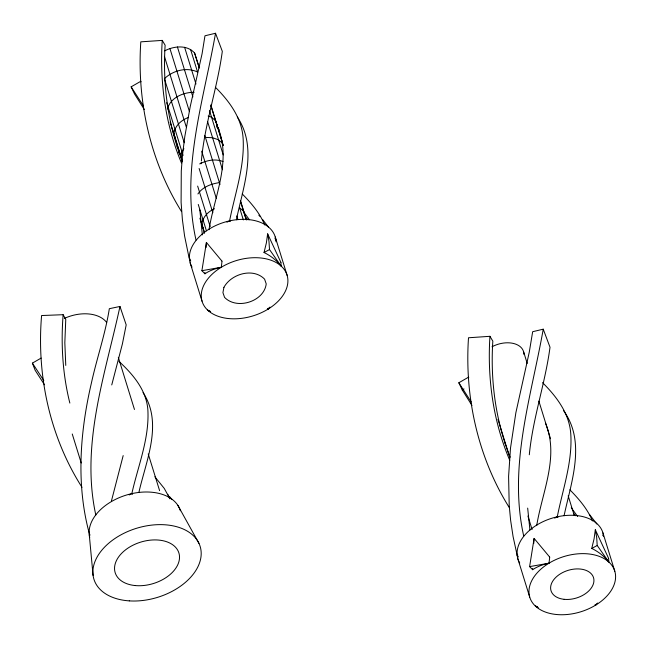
<?xml version="1.0" encoding="UTF-8"?>
<svg xmlns="http://www.w3.org/2000/svg" width="648" height="648" viewBox="0 0 648 648"><rect width="100%" height="100%" fill="white"/><g stroke="black" fill="none" stroke-linecap="round" stroke-linejoin="round"><path stroke-width="0.97" d="M222.013 261.168L221.316 267.26A51.346 25.377 7.2 0 0 204.938 273.788L204.971 272.549M549.723 557.11L549.01 563.185A51.346 25.377 7.2 0 0 532.64 569.714L532.664 568.474M181.578 211.637C150.125 161.279 136.793 100.837 140.802 41.845L162.243 40.395C159.578 81.988 165.289 124.384 181.448 162.948M509.271 507.562C477.819 457.205 464.495 396.762 468.504 337.77L489.937 336.312C487.239 378.416 493.136 421.354 509.741 460.291M206.04 247.577L206.412 242.474L221.932 261.079M533.733 543.502L534.114 538.399L549.625 557.005M81.996 487.304C49.71 436.622 36.507 375.151 41.594 315.536L63.14 314.701C60.791 344.266 62.629 374.261 69.846 403.072M280.884 262.375L267.632 233.855L266.369 242.927L264.036 252.509A51.346 44.793 -0.7 0 1 281.119 266.077M595.326 529.78L594.07 538.853L591.737 548.435L597.205 545.486L596.678 537.354L595.326 529.78L608.577 558.301M201.066 163.774L201.212 162.364M201.366 160.947C204.679 123.744 217.364 88.241 222.313 51.33L215.533 33.259L204.971 35.786L202.071 53.784L190.253 106.458L184.834 136.355L182.558 154.524L181.278 170.942L181.1 202.346L182.388 219.534L184.567 235.888L189.095 257.912L190.739 261.055M215.533 33.259C203.48 101.428 180.411 170.27 196.012 240.06M518.432 556.98L517.177 555.401L513.078 536.552L510.632 520.385L509.223 505.626L508.591 476.426L510.494 448.141L515.865 412.752L529.278 352.115L532.664 331.711L543.235 329.184C531.158 397.337 508.121 466.204 523.706 535.985M529.303 454.766C532.786 418.3 545.203 383.47 550.014 347.255L543.235 329.184M204.954 273.796L201.901 270.702L206.412 242.474M532.648 569.714L529.602 566.627L534.114 538.399M89.861 535.434C75.938 486.089 79.777 432.977 91.319 383.405C96.771 358.376 105.349 334.044 109.326 308.699L119.969 306.464C105.178 374.852 80.417 444.236 95.807 515.038M167.427 109.091C170.1 97.848 183.4 92.138 194.108 92.308M216.894 127.373L217.226 125.615L215.598 120.868L211.564 117.223L208.154 116.016M209.004 229.716C214.423 195.745 232.632 158.841 216.788 125.121M536.698 525.641C542.093 492.229 559.467 456.54 545.462 423.079M226.954 222.183L229.578 220.879C234.981 193.452 244.92 166.188 243.081 137.878C241.688 117.823 229.157 100.975 215.387 87.269M554.648 518.108L557.272 516.804C562.707 489.378 572.597 462.113 570.775 433.804C569.373 413.465 556.519 396.487 542.53 382.644M236.39 219.794C243.194 186.713 258.139 148.181 237.33 116.972M564.084 515.719C571.22 481.918 586.31 442.017 563.59 410.711M123.177 455.593L111.497 500.734M129.187 494.934L131.836 493.63C137.983 466.009 149.429 438.753 147.874 410.014C146.505 390.185 132.953 374.301 118.965 361.398M111.748 384.928L122.399 343.918L126.19 324.883L119.969 306.464M138.858 492.545C146.043 460.566 163.32 423.274 143.03 392.567M183.911 148.732L181.918 151.681L180.93 156.954L182.558 161.7L172.643 129.665M197.907 193.954C202.622 186.924 211.329 183.749 219.421 182.631M269.957 307.103L267.835 309.266L267.389 308.861M597.659 603.029L595.536 605.192L595.083 604.787M44.518 384.815L35.138 370.259L32.4 363.123L41.14 358.077M144.302 109.488L134.557 94.033L131.139 86.832L140.778 81.3L141.078 81.802M471.299 404.376L462.251 389.958L458.841 382.757L468.472 377.225L468.771 377.727M462.251 389.958L464.009 388.954M189.483 259.475L190.083 259.143M89.238 534.64L89.845 534.308M517.177 555.401L517.784 555.069M264.036 252.509L269.511 249.561L268.985 241.429L267.632 233.855M164.689 50.852C173.802 46 187.159 44.534 194.603 53.039L199.139 67.206M188.293 117.499C181.165 120.228 174.247 126.23 173.931 134.339L175.559 139.085M199.689 163.912C206.704 160.25 215.468 158.533 223.001 161.546M214.553 208.737C208.097 211.548 202.208 217.404 201.933 224.791L203.553 229.538M201.901 270.702L221.316 267.26M529.602 566.627L549.01 563.185M205.416 137.408L212.593 137.724L218.562 139.838L222.596 143.483L223.252 145.379M210.616 311.826L208.016 310.465L207.498 309.371M535.361 605.661L538.31 607.751M569.9 489.839C578.891 498.968 587.493 508.939 592.434 520.903M242.206 193.914C251.197 203.043 259.791 213.014 264.74 224.978M573.723 513.597L575.764 515.743M504.654 442.689L505.618 443.702M246.029 217.671L248.071 219.826M176.961 146.764L178.403 148.279M557.272 516.804L557.936 517.509M229.578 220.879L230.234 221.584M131.836 493.63L132.5 494.335M178.322 152.312L179.877 153.989M154.856 476.798L164.244 488.398L169.946 498.839M258.836 215.185L259.808 216.27M167.589 494.303L168.496 495.331M589.388 514.358L596.824 524.005M169.387 496.36L171.923 499.446M262.602 219.51L268.385 227.011M571.261 507.765L577.652 516.496M243.567 211.839L249.431 219.769M602.988 535.467L603.612 536.252L602.988 534.835M597.205 545.486L608.828 561.986L608.642 558.446M269.511 249.561L281.135 266.061L280.957 262.545M43.805 380.538L32.4 363.123M471.218 402.011L458.841 382.757M143.524 106.094L131.139 86.832M471.647 404.895L471.995 405.413M217.202 126.668L219.121 129.73M489.937 336.312L492.828 341.14C490.309 380.465 495.526 420.495 510.122 457.213M162.243 40.395L165.127 45.214C162.616 84.54 167.824 124.57 182.428 161.287M63.14 314.701L65.764 319.432L64.832 342.719L65.764 365.423M177.852 505.335L198.968 543.372M274.963 238.205L275.918 240.327M245.219 216.068L243.599 211.321L239.558 207.668L243.348 219.923M602.948 532.915L614.822 571.277A44.469 28.885 -17.2 0 1 558.074 614.636A44.469 28.885 -17.2 0 1 543.923 566.652A44.469 28.885 -17.2 0 1 614.822 571.277M523.616 351.832L527.205 363.431M538.869 401.112L550.533 438.801M568.183 495.817L574.169 515.144M595.318 604.511L595.536 605.192A51.346 36.191 -47.6 0 0 596.492 604.09M497.988 419.386L509.652 457.067M527.901 516.019L532.089 529.546M517.841 558.738L529.716 597.1M275.254 236.99L287.129 275.351A44.469 28.885 -17.2 0 1 230.372 318.711A44.469 28.885 -17.2 0 1 216.221 270.726A44.469 28.885 -17.2 0 1 287.129 275.351M210.811 104.887L222.183 141.637M240.554 200.993L246.386 219.834M194.603 53.039L199.268 68.113M210.932 105.794L223.179 145.371M240.392 200.953L246.224 219.802M190.561 49.386L197.559 72.001C186.543 66.801 172.951 70.494 164.398 78.683L184.234 142.746M209.523 110.63L223.228 154.913M267.624 308.586L267.835 309.266A51.346 36.191 -47.6 0 0 268.799 308.165M184.599 47.28L195.971 84.021M207.635 121.711L222.507 169.76M236.804 215.93L237.97 219.696M177.422 46.964L192.877 96.9M204.833 135.529L220.004 184.518M169.906 48.479L189.443 111.602M201.69 151.17L216.278 198.28M164.406 56.352L186.284 127.016M199.114 168.472L212.819 212.746M197.648 186.089L210.187 226.606M166.755 102.684L183.084 155.447M198.256 204.444L206.42 230.826M201.22 221.997L204.428 232.365M170.141 122.091L182.388 161.66M199.892 218.19L204.557 233.264M190.148 262.813L202.022 301.174M118.317 357.307L134.468 409.487M148.23 453.94L159.602 490.658M72.252 433.998L81.227 462.988M529.934 530.048L527.675 508.105M202.346 234.884L199.843 209.928M89.303 535.167L93.085 575.416M64.379 318.411A33.356 21.659 -17.2 0 1 106.661 322.469M89.74 537.443A47.247 30.683 -17.2 0 1 127.049 494.861A47.247 30.683 -17.2 0 1 180.371 510.745M591.745 548.419A51.346 44.793 -0.7 0 1 608.812 562.002M537.605 606.974A51.346 16.767 -25.6 0 1 535.734 606.374M519.72 563.039A44.469 28.885 -17.2 0 1 550.913 518.538A44.469 28.885 -17.2 0 1 603.555 535.758M491.978 346.802A22.235 14.442 -17.2 0 1 523.94 354.407M209.911 311.048A51.346 16.767 -25.6 0 1 208.04 310.449M192.027 267.114A44.469 28.885 -17.2 0 1 224.662 222.159A44.469 28.885 -17.2 0 1 276.024 241.809M223.916 287.356L222.928 292.621L224.556 297.367C236.763 310.141 264.084 301.62 266.223 283.897L264.595 279.158C253.19 267.389 231.215 273.861 223.916 287.356M134.816 585.525A33.356 21.659 -17.2 0 0 179.221 554.226A33.356 21.659 -17.2 0 0 127.065 548.726A33.356 21.659 -17.2 0 0 134.816 585.525M129.284 600.882A55.59 36.102 -17.2 0 0 200.224 546.685A55.59 36.102 -17.2 0 0 111.594 540.902A55.59 36.102 -17.2 0 0 129.284 600.882M564.133 599.319A22.235 14.442 -17.2 0 0 593.73 578.453A22.235 14.442 -17.2 0 0 558.957 574.784A22.235 14.442 -17.2 0 0 564.133 599.319"/></g></svg>
